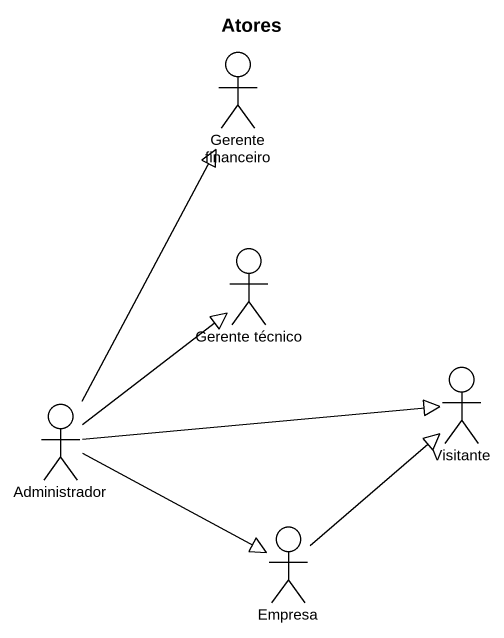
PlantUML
@startuml
title Atores
actor "Gerente financeiro" as Gerente_financeiro
actor "Gerente técnico" as Gerente_técnico
actor Administrador
actor Visitante
actor Empresa
Administrador -up-|> Gerente_financeiro
Administrador -up-|> Gerente_técnico
Administrador -right-|> Visitante
Administrador -right-|> Empresa
Empresa -up-|> Visitante
@enduml
